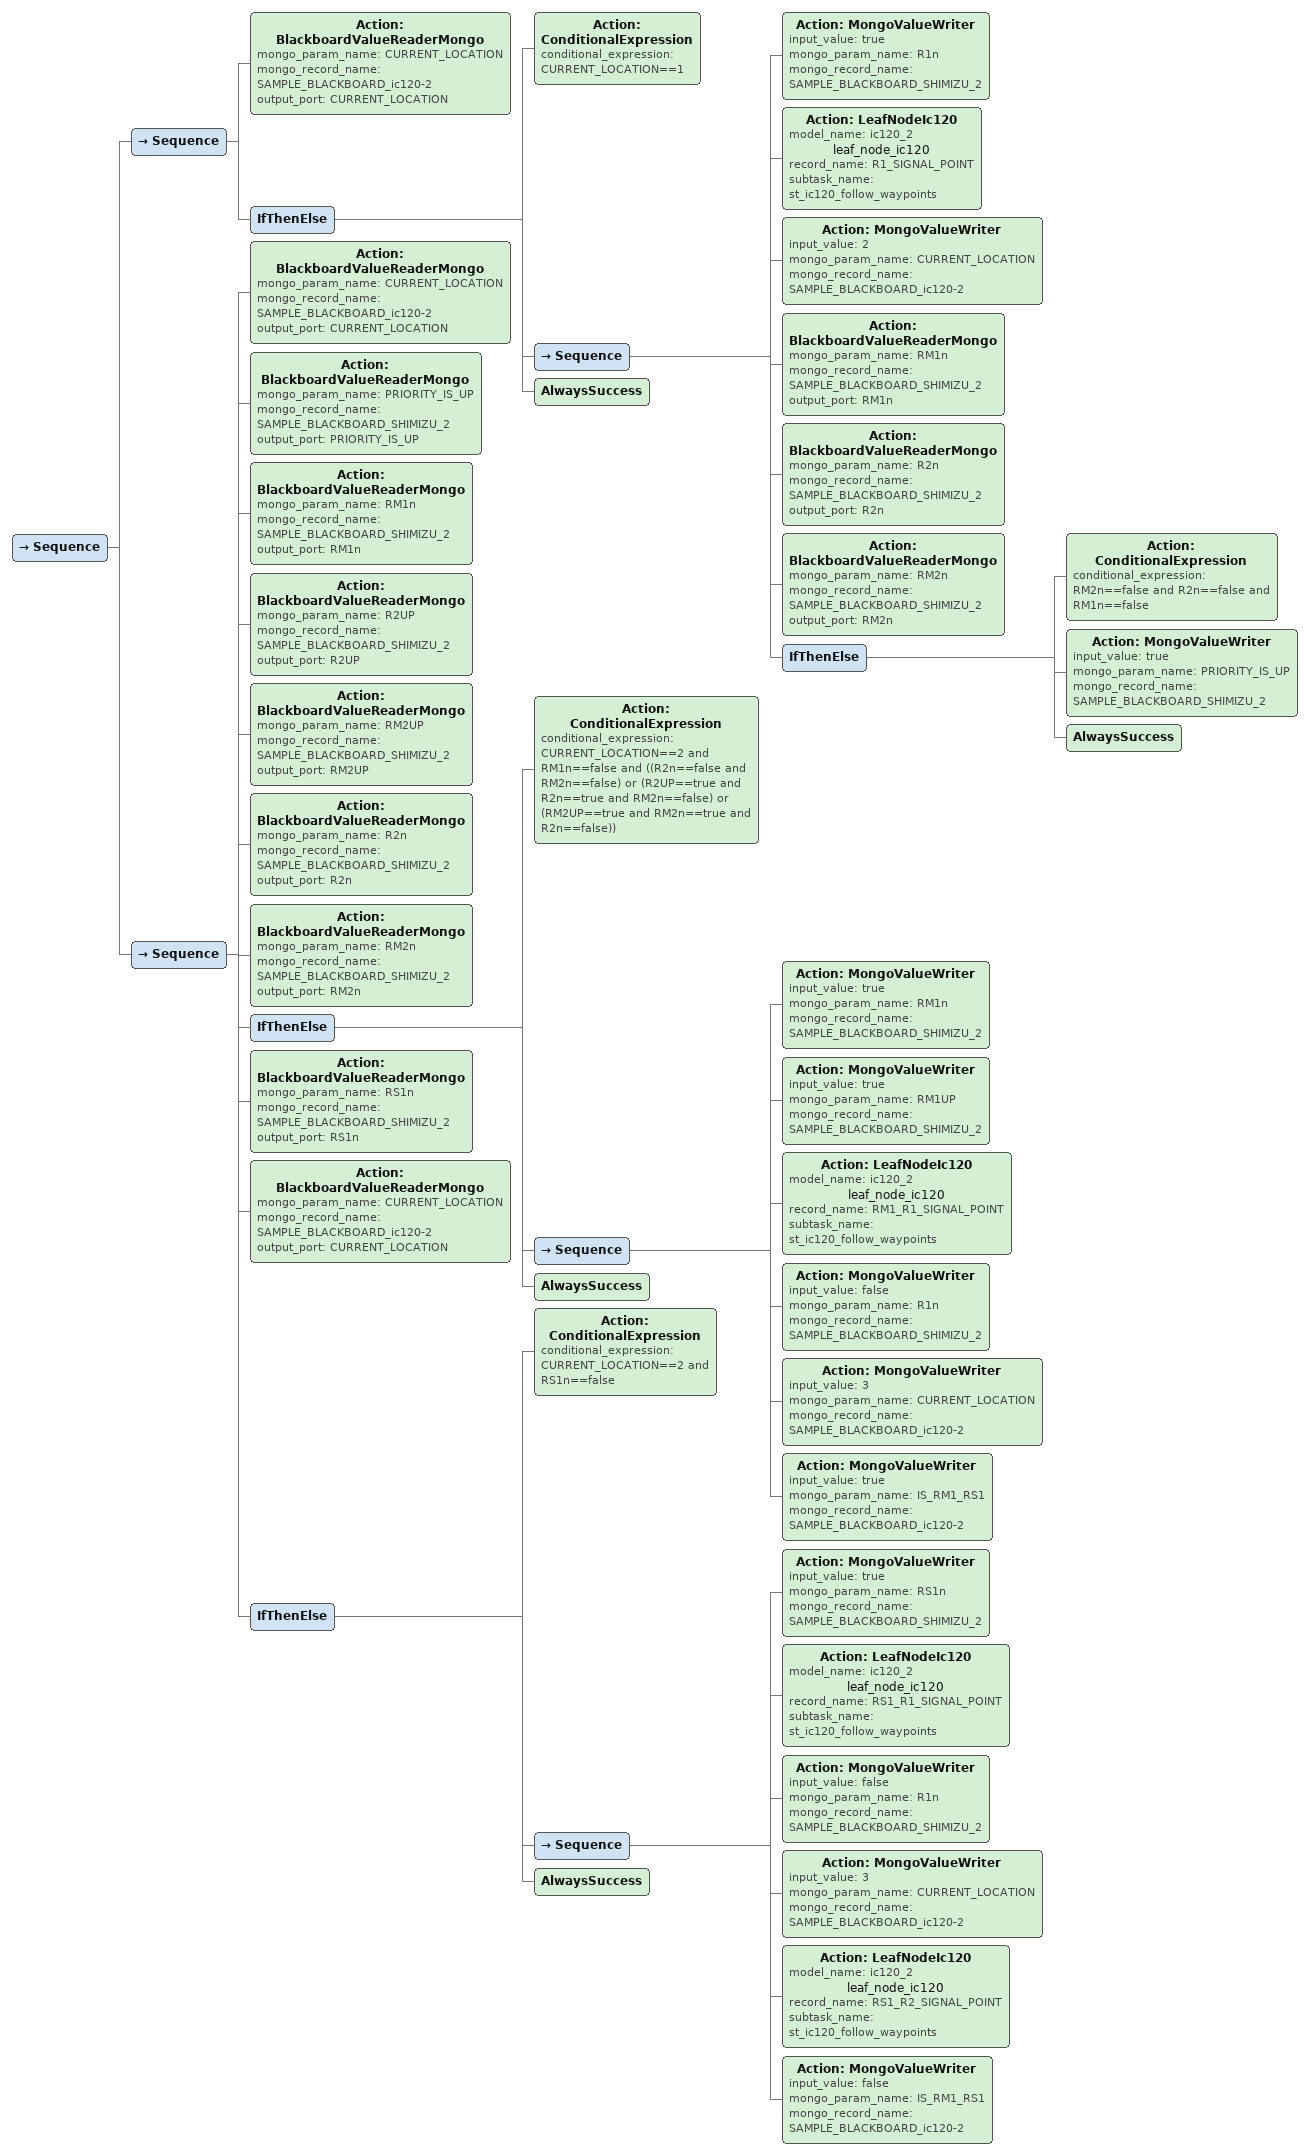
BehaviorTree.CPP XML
<Sequence>
    <Sequence>
        <Action ID="BlackboardValueReaderMongo" mongo_param_name="CURRENT_LOCATION" mongo_record_name="SAMPLE_BLACKBOARD_ic120-2" output_port="CURRENT_LOCATION"/>
        <IfThenElse>
            <Action ID="ConditionalExpression" conditional_expression="CURRENT_LOCATION==1  "/>
            <Sequence>
                <Action ID="MongoValueWriter" input_value="true" mongo_param_name="R1n" mongo_record_name="SAMPLE_BLACKBOARD_SHIMIZU_2"/>
                <Action ID="LeafNodeIc120" model_name="ic120_2" name="leaf_node_ic120" record_name="R1_SIGNAL_POINT" subtask_name="st_ic120_follow_waypoints"/>
                <Action ID="MongoValueWriter" input_value="2" mongo_param_name="CURRENT_LOCATION" mongo_record_name="SAMPLE_BLACKBOARD_ic120-2"/>
                <Action ID="BlackboardValueReaderMongo" mongo_param_name="RM1n" mongo_record_name="SAMPLE_BLACKBOARD_SHIMIZU_2" output_port="RM1n"/>
                <Action ID="BlackboardValueReaderMongo" mongo_param_name="R2n" mongo_record_name="SAMPLE_BLACKBOARD_SHIMIZU_2" output_port="R2n"/>
                <Action ID="BlackboardValueReaderMongo" mongo_param_name="RM2n" mongo_record_name="SAMPLE_BLACKBOARD_SHIMIZU_2" output_port="RM2n"/>
                <IfThenElse>
                    <Action ID="ConditionalExpression" conditional_expression="RM2n==false and R2n==false and RM1n==false"/>
                    <Action ID="MongoValueWriter" input_value="true" mongo_param_name="PRIORITY_IS_UP" mongo_record_name="SAMPLE_BLACKBOARD_SHIMIZU_2"/>
                    <AlwaysSuccess/>
                </IfThenElse>
            </Sequence>
            <AlwaysSuccess/>
        </IfThenElse>
    </Sequence>
    <Sequence>
        <Action ID="BlackboardValueReaderMongo" mongo_param_name="CURRENT_LOCATION" mongo_record_name="SAMPLE_BLACKBOARD_ic120-2" output_port="CURRENT_LOCATION"/>
        <Action ID="BlackboardValueReaderMongo" mongo_param_name="PRIORITY_IS_UP" mongo_record_name="SAMPLE_BLACKBOARD_SHIMIZU_2" output_port="PRIORITY_IS_UP"/>
        <Action ID="BlackboardValueReaderMongo" mongo_param_name="RM1n" mongo_record_name="SAMPLE_BLACKBOARD_SHIMIZU_2" output_port="RM1n"/>
        <Action ID="BlackboardValueReaderMongo" mongo_param_name="R2UP" mongo_record_name="SAMPLE_BLACKBOARD_SHIMIZU_2" output_port="R2UP"/>
        <Action ID="BlackboardValueReaderMongo" mongo_param_name="RM2UP" mongo_record_name="SAMPLE_BLACKBOARD_SHIMIZU_2" output_port="RM2UP"/>
        <Action ID="BlackboardValueReaderMongo" mongo_param_name="R2n" mongo_record_name="SAMPLE_BLACKBOARD_SHIMIZU_2" output_port="R2n"/>
        <Action ID="BlackboardValueReaderMongo" mongo_param_name="RM2n" mongo_record_name="SAMPLE_BLACKBOARD_SHIMIZU_2" output_port="RM2n"/>
        <IfThenElse>
            <Action ID="ConditionalExpression" conditional_expression="CURRENT_LOCATION==2 and RM1n==false and ((R2n==false and RM2n==false) or (R2UP==true and R2n==true and RM2n==false) or (RM2UP==true and RM2n==true and R2n==false))"/>
            <Sequence>
                <Action ID="MongoValueWriter" input_value="true" mongo_param_name="RM1n" mongo_record_name="SAMPLE_BLACKBOARD_SHIMIZU_2"/>
                <Action ID="MongoValueWriter" input_value="true" mongo_param_name="RM1UP" mongo_record_name="SAMPLE_BLACKBOARD_SHIMIZU_2"/>
                <Action ID="LeafNodeIc120" model_name="ic120_2" name="leaf_node_ic120" record_name="RM1_R1_SIGNAL_POINT" subtask_name="st_ic120_follow_waypoints"/>
                <Action ID="MongoValueWriter" input_value="false" mongo_param_name="R1n" mongo_record_name="SAMPLE_BLACKBOARD_SHIMIZU_2"/>
                <Action ID="MongoValueWriter" input_value="3" mongo_param_name="CURRENT_LOCATION" mongo_record_name="SAMPLE_BLACKBOARD_ic120-2"/>
                <Action ID="MongoValueWriter" input_value="true" mongo_param_name="IS_RM1_RS1" mongo_record_name="SAMPLE_BLACKBOARD_ic120-2"/>
            </Sequence>
            <AlwaysSuccess/>
        </IfThenElse>
        <Action ID="BlackboardValueReaderMongo" mongo_param_name="RS1n" mongo_record_name="SAMPLE_BLACKBOARD_SHIMIZU_2" output_port="RS1n"/>
        <Action ID="BlackboardValueReaderMongo" mongo_param_name="CURRENT_LOCATION" mongo_record_name="SAMPLE_BLACKBOARD_ic120-2" output_port="CURRENT_LOCATION"/>
        <IfThenElse>
            <Action ID="ConditionalExpression" conditional_expression="CURRENT_LOCATION==2 and  RS1n==false"/>
            <Sequence>
                <Action ID="MongoValueWriter" input_value="true" mongo_param_name="RS1n" mongo_record_name="SAMPLE_BLACKBOARD_SHIMIZU_2"/>
                <Action ID="LeafNodeIc120" model_name="ic120_2" name="leaf_node_ic120" record_name="RS1_R1_SIGNAL_POINT" subtask_name="st_ic120_follow_waypoints"/>
                <Action ID="MongoValueWriter" input_value="false" mongo_param_name="R1n" mongo_record_name="SAMPLE_BLACKBOARD_SHIMIZU_2"/>
                <Action ID="MongoValueWriter" input_value="3" mongo_param_name="CURRENT_LOCATION" mongo_record_name="SAMPLE_BLACKBOARD_ic120-2"/>
                <Action ID="LeafNodeIc120" model_name="ic120_2" name="leaf_node_ic120" record_name="RS1_R2_SIGNAL_POINT" subtask_name="st_ic120_follow_waypoints"/>
                <Action ID="MongoValueWriter" input_value="false" mongo_param_name="IS_RM1_RS1" mongo_record_name="SAMPLE_BLACKBOARD_ic120-2"/>
            </Sequence>
            <AlwaysSuccess/>
        </IfThenElse>
    </Sequence>
</Sequence>
